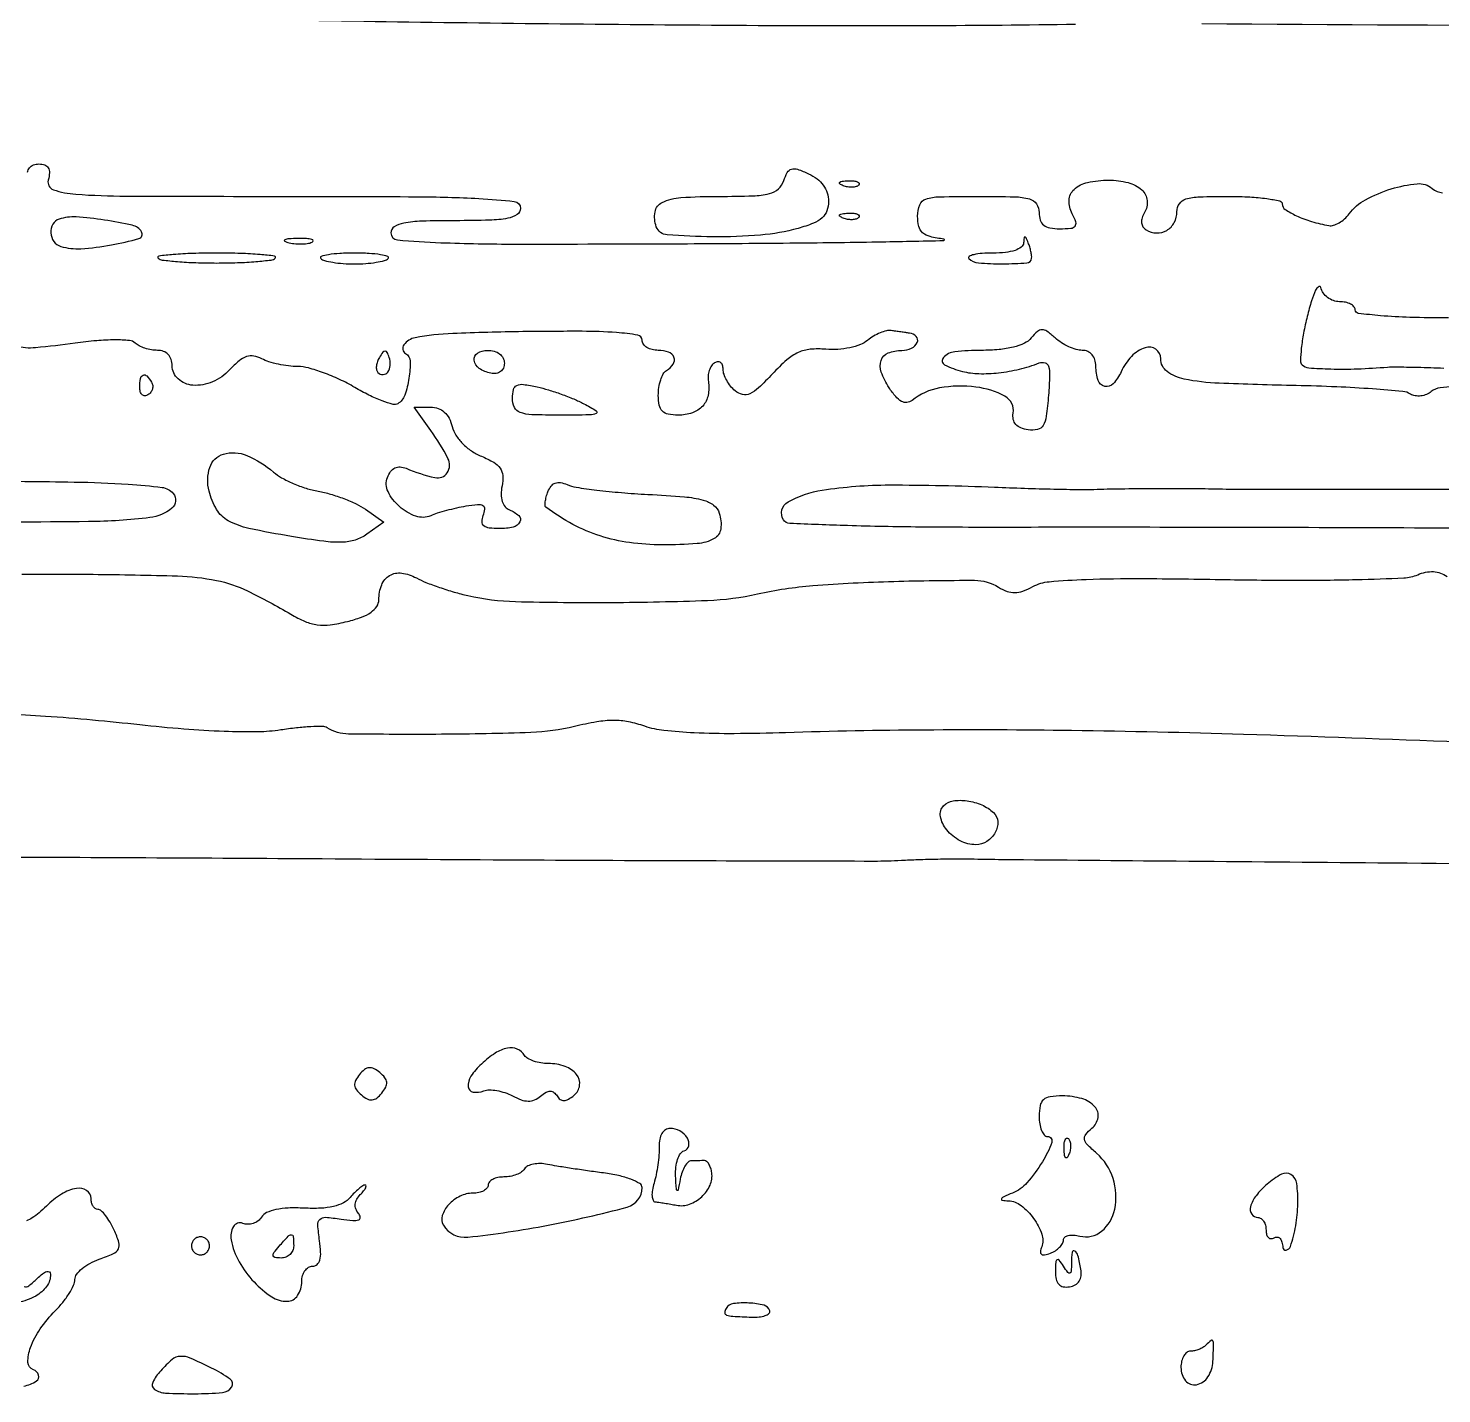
# Model space of a CAD drawing. Extents: x 0 to 5034, y 0 to 2560.
# Drawn here: x 2786.2 to 2960.7, y 191.3 to 359.7 of the extents above; entities that cross this region are included whole.
import ezdxf

# ---------------------------------------------------------------- set-up
doc = ezdxf.new("R2010")
doc.units = 0

msp = doc.modelspace()

# ---------------------------------------------------------------- linework, layer by layer
for points in [[(3202, 358.476746, 0.000434), (3126.647394, 359.060435, 0.00021), (3030.168402, 359.683627, 0.000062), (2931.066388, 360.269997, 0.004911)], [(2982.109487, 297.965612, 0.000421), (2962.579954, 298.05937, 0.00034), (2941.608312, 298.128155, 0.000343), (2922.253707, 298.165197, 0.000886), (2908.280512, 298.157593, -0.002594), (2896.303691, 298.191982, -0.006066), (2887.346995, 298.372838, -0.002161), (2880.224271, 298.63395, -0.249029), (2879.444422, 299.089927, -0.426998), (2880.015887, 301.295285, -0.089378), (2884.233336, 302.74855, -0.038189), (2892.512555, 303.389126, -0.010693), (2905.5, 303.122735, 0.002373), (2909.183989, 302.98582, 0.002489), (2912.810937, 302.886332, 0.002385), (2915.942615, 302.830971, 0.011091), (2917.75, 302.847735, -0.004591), (2921.035024, 302.920919, -0.002242), (2925.225856, 302.957001, -0.002243), (2929.427069, 302.955492, -0.004478), (2932.75, 302.90963, 0.005512), (2936.30805, 302.867883, 0.000026), (2973.397486, 302.843509, 0.000105), (3007.199695, 302.83015, 0.00095)], [(2915.5, 360.207286, -0.004716), (2879.198635, 360.046916, -0.002347), (2833.20754, 360.493493, -0.002253), (2788.819202, 361.332971, -0.007452)], [(2786.157521, 341.975962, -0.131142), (2786.400016, 342.532359, -0.136836), (2786.878155, 342.878793, -0.088991), (2787.553773, 343, -0.080963), (2788.286817, 342.880519, -0.182844), (2788.715833, 342.530143, -0.147983), (2788.858593, 341.921617, -0.048132), (2788.710251, 341, 0.393091), (2789.344115, 339.820996, 0.064915), (2792.11632, 339.262557, 0.016357), (2798.341864, 339.035711, 0.000927), (2817.59362, 339, -0.001406), (2834.216164, 338.953267, -0.011336), (2841.848937, 338.737248, -0.01659), (2846.2284, 338.36788, -0.380255), (2847, 337.5, -0.258593), (2846.586019, 336.753078, -0.093584), (2845.416667, 336.296875, -0.039364), (2843.191484, 336.05863, -0.006994), (2839, 336, 0.006994), (2834.808516, 335.94137, 0.039364), (2832.583333, 335.703125, 0.093584), (2831.413981, 335.246922, 0.258593), (2831, 334.5, 0.389455), (2831.810707, 333.617044, 0.011951), (2837.18166, 333.287043, 0.009365), (2846.389666, 333.114516, 0.00112), (2866.75, 333.160037, 0.001097), (2880.242533, 333.250047, 0.002117), (2891.04375, 333.391539, 0.001432), (2899.241646, 333.557135, 0.929294), (2899.25, 333.723396, -0.029367), (2897.549833, 334.036614, -0.119886), (2896.624832, 334.517635, -0.15463), (2896.152166, 335.295895, -0.059813), (2896, 336.563358, -0.094367), (2896.26613, 337.960884, -0.223702), (2897.019502, 338.668779, -0.073592), (2898.692954, 338.951232, -0.005072), (2903.5, 339, -0.005909), (2907.968394, 338.947194, -0.059311), (2909.8125, 338.683333, -0.180365), (2910.669697, 338.074609, -0.150217), (2911, 337, 0.076112), (2911.143718, 336.061345, 0.15088), (2911.566898, 335.447224, 0.124032), (2912.330262, 335.105291, 0.043609), (2913.535184, 335, 0.022222), (2914.907885, 335.06104, 0.19873), (2915.431878, 335.334651, 0.264913), (2915.524088, 335.843414, 0.03821), (2915.081988, 336.846804, -0.132712), (2914.694816, 338.519088, -0.199743), (2915.311324, 339.860992, -0.134599), (2916.978538, 340.72524, -0.052712), (2919.577555, 341, -0.062207), (2921.977211, 340.700288, -0.122649), (2923.659573, 339.797334, -0.183008), (2924.331275, 338.481904, -0.16746), (2923.995584, 336.992855, 0.06117), (2923.697744, 336.345798, 0.10306), (2923.636061, 335.75371, 0.121563), (2923.814964, 335.253583, 0.108359), (2924.212103, 334.868913, 0.131041), (2925.494317, 334.482124, 0.142463), (2926.753792, 334.804582, 0.138741), (2927.666963, 335.762649, 0.122022), (2928, 337.106989, -0.151596), (2928.307499, 338.097884, -0.173098), (2929.108421, 338.677192, -0.063198), (2930.782477, 338.942486, -0.007735), (2934.5, 339, -0.013478), (2936.991955, 338.932815, -0.022153), (2939.090625, 338.726045, -0.018015), (2940.703934, 338.434918, -0.352679), (2941, 338.067388, 0.250815), (2941.363822, 337.387734, 0.038424), (2942.748376, 336.611447, 0.036484), (2944.623967, 335.902779, 0.028057), (2946.754781, 335.39887, 0.119039), (2947.325776, 335.433654, 0.056267), (2948.006753, 335.729806, 0.051176), (2948.685378, 336.219319, 0.050306), (2949.254781, 336.83904, -0.107628), (2951.26652, 338.581469, -0.050532), (2954.45477, 339.923346, -0.050326), (2957.647135, 340.559949, -0.199846), (2959.518403, 339.984727, 0.145094), (2960.793527, 339.438764, 0.013352)], [(2961.5, 324, -0.00681), (2956.755364, 324.064625, -0.014876), (2953.125, 324.271739, -0.010078), (2950.382029, 324.566068, -0.377473), (2950, 325, 0.185265), (2949.853517, 325.381765, 0.090065), (2949.434039, 325.70625, 0.069914), (2948.810592, 325.926193, 0.04993), (2948.073324, 326, -0.085625), (2947.309005, 326.131857, -0.077257), (2946.602471, 326.514063, -0.07927), (2946.060399, 327.08154, -0.098627), (2945.771708, 327.75, 0.527327), (2945.499352, 327.861698, 0.13748), (2945.121779, 327.427894, 0.036907), (2944.616034, 326.120788, 0.013268), (2944.085694, 324.196023, 0.013875), (2943.632211, 322.11521, 0.020044), (2943.356939, 320.252898, 0.016269), (2943.244388, 318.73741, 0.209746), (2943.445909, 318.220758, 0.179987), (2944.276074, 317.840792, 0.011569), (2946.980796, 317.705603, 0.015747), (2950.28509, 317.721089, 0.011045), (2954, 317.937792, -0.024239), (2954.986966, 317.969276, -0.001772), (2957.703125, 317.914608, -0.002469), (2960.943518, 317.821887, -0.001868)], [(2963.719878, 315.667752, 0.011391), (2960.49883, 315.383269, 0.146498), (2959.398402, 314.915681, -0.07616), (2958.802984, 314.558204, -0.067399), (2958.102333, 314.376251, -0.070145), (2957.40693, 314.390562, -0.098551), (2956.826938, 314.606958, 0.115924), (2955.87133, 314.926564, 0.004547), (2952.158697, 315.234848, 0.007856), (2947.724412, 315.492509, 0.005447), (2942.705357, 315.650346, -0.004845), (2933.21807, 315.937266, -0.039134), (2928.894531, 316.450488, -0.113255), (2926.784044, 317.397858, -0.235019), (2926, 318.973768, 0.244347), (2925.397964, 320.132144, 0.237212), (2924.090653, 320.324884, 0.123055), (2922.399328, 319.254314, 0.083714), (2921.117645, 317.358858, -0.077947), (2920.142621, 315.880689, -0.269511), (2919.090666, 315.548817, -0.266679), (2918.272704, 316.298908, -0.077009), (2918, 318.059017, 0.076154), (2917.880768, 318.837314, 0.102062), (2917.534741, 319.459653, 0.111169), (2916.997348, 319.858514, 0.104648), (2916.328741, 320, -0.071153), (2915.56724, 320.108918, -0.035607), (2914.65334, 320.448036, -0.034457), (2913.740181, 320.941444, -0.042848), (2912.972123, 321.525228, 0.024584), (2911.966959, 322.348769, 0.160673), (2911.35553, 322.550457, 0.186416), (2910.794153, 322.333622, 0.035232), (2910.020938, 321.525228, -0.110751), (2909.17232, 320.870046, -0.048417), (2907.824357, 320.393056, -0.038761), (2906.050399, 320.096085, -0.0221), (2903.877555, 320, 0.026933), (2900.592977, 319.822941, 0.184512), (2899.176578, 319.098769, 0.493631), (2899.339364, 318.22325, 0.056054), (2901.536791, 317.40141, 0.055697), (2903.563303, 317.126929, 0.033263), (2905.996141, 317.231985, 0.031633), (2908.564151, 317.680481, 0.033368), (2911.00834, 318.444224, -0.166624), (2911.728461, 318.47258, -0.255402), (2912.157308, 318.038926, -0.079477), (2912.296018, 316.899026, -0.010459), (2912.15321, 314.458481, -0.012934), (2911.879374, 311.865919, -0.10049), (2911.485484, 310.721221, -0.211184), (2910.804154, 310.231898, -0.087266), (2909.64487, 310.194226, -0.059785), (2908.73371, 310.437624, -0.115395), (2908.118433, 310.86787, -0.132692), (2907.809726, 311.48023, -0.092691), (2907.795544, 312.257435, 0.32112), (2906.783602, 314.326742, 0.092802), (2903.195081, 315.474092, 0.074937), (2898.71798, 315.361189, 0.126288), (2895.316902, 313.817606, -0.148971), (2894.685474, 313.564284, -0.149023), (2894.020171, 313.706162, -0.090369), (2893.295596, 314.299593, -0.031082), (2892.480706, 315.389103, -0.057275), (2891.512503, 317.316018, -0.171912), (2891.496981, 318.767236, -0.219755), (2892.367201, 319.678374, -0.09421), (2894.059017, 320, 0.107506), (2895.252023, 320.25951, 0.183404), (2895.959827, 320.975513, 0.30344), (2895.832777, 321.705338, 0.172909), (2895, 322.125, -0.002359), (2894.527972, 322.186267, -0.001152), (2893.926562, 322.268625, -0.001143), (2893.30154, 322.357143, -0.001656), (2892.75, 322.438406, 0.096425), (2892.152702, 322.412911, 0.039361), (2891.376352, 322.161147, 0.037072), (2890.560756, 321.750557, 0.038969), (2889.82907, 321.229976, -0.084242), (2888.938979, 320.710604, -0.037532), (2887.632002, 320.327567, -0.035544), (2886.144491, 320.119458, -0.038491), (2884.682099, 320.132618, 0.043962), (2882.756493, 320.12891, 0.085585), (2881.27607, 319.734216, 0.072562), (2879.860821, 318.814709, 0.024603), (2878.094247, 317.100892, -0.015059), (2876.375334, 315.368444, -0.083276), (2875.290091, 314.637034, -0.166931), (2874.402544, 314.551519, -0.114995), (2873.491218, 315.007288, -0.050326), (2872.920623, 315.586962, -0.042088), (2872.438045, 316.303337, -0.043914), (2872.1076, 317.041479, -0.083479), (2872, 317.681462, 0.077544), (2871.921837, 318.182421, 0.155194), (2871.692194, 318.505806, 0.185783), (2871.350879, 318.603215, 0.116573), (2870.95215, 318.470427, 0.109634), (2870.571418, 318.099786, 0.064244), (2870.292268, 317.525015, 0.059521), (2870.150933, 316.844951, 0.062282), (2870.177192, 316.16141, -0.090785), (2870.146045, 314.45728, -0.133856), (2869.478084, 313.127456, -0.129162), (2868.20568, 312.289659, -0.081525), (2866.440983, 312, -0.04789), (2865.220503, 312.117166, -0.149597), (2864.5, 312.5, -0.149597), (2864.117166, 313.220503, -0.04789), (2864, 314.440983, -0.037634), (2864.073842, 315.42066, -0.041396), (2864.29375, 316.346475, -0.045439), (2864.615492, 317.093337, -0.130646), (2865, 317.5, 0.106542), (2865.835804, 318.303763, 0.248207), (2865.925046, 319.141919, 0.21455), (2865.264012, 319.77983, 0.086441), (2864, 320, -0.060615), (2863.235199, 320.093058, -0.079281), (2862.587534, 320.367188, -0.09729), (2862.153921, 320.773247, -0.157361), (2862.000115, 321.25, 0.367208), (2861.464263, 321.881365, 0.022913), (2858.842727, 322.190513, 0.017389), (2854.593916, 322.3469, 0.003795), (2847.268805, 322.306068, 0.006614), (2838.632996, 322.078102, 0.036116), (2833.992105, 321.556987, 0.189917), (2832.60597, 320.689142, 0.438582), (2832.813104, 319.615508, -0.251987), (2833.361866, 318.664864, -0.045941), (2833.231522, 316.564889, -0.046684), (2832.700974, 314.461742, -0.170837), (2831.850695, 313.407725, -0.209712), (2831.261106, 313.324554, -0.022364), (2829.915693, 313.767444, -0.024538), (2828.293097, 314.476146, -0.017308), (2826.542028, 315.422502, 0.023138), (2824.664548, 316.409077, 0.021603), (2822.661006, 317.24286, 0.022157), (2820.818142, 317.826783, 0.06573), (2819.506189, 318, -0.030746), (2818.364804, 318.070252, -0.022645), (2817.115679, 318.282392, -0.02304), (2815.948653, 318.59232, -0.04647), (2815.072248, 318.961334, 0.081353), (2814.08879, 319.297147, 0.124464), (2813.195235, 319.224652, 0.091959), (2812.256791, 318.697246, 0.030308), (2811.100655, 317.607143, -0.101602), (2808.975038, 316.108501, -0.121394), (2806.56566, 315.694953, -0.165926), (2804.737187, 316.469049, -0.213525), (2804, 318.116577, 0.081111), (2803.874176, 318.8871, 0.110197), (2803.511073, 319.488413, 0.113296), (2802.935739, 319.867341, 0.089433), (2802.2, 320, -0.043398), (2801.441127, 320.065991, -0.035397), (2800.649687, 320.263236, -0.036673), (2799.942995, 320.552343, -0.073779), (2799.45, 320.896123, 0.170583), (2798.725161, 321.218348, 0.020702), (2796.956814, 321.287344, 0.021454), (2794.689337, 321.184555, 0.012967), (2792.017665, 320.87829, -0.012523), (2787.153038, 320.316264, -0.080481), (2784.69068, 320.490489, -0.154172)], [(2779.733911, 303.883992, -0.002303), (2791.904181, 303.754453, -0.012089), (2798.588273, 303.490787, -0.015855), (2802.752958, 303.092642, -0.190002), (2804.14153, 302.329467, -0.416884), (2803.964342, 300.51284, -0.141673), (2801.252878, 299.359599, -0.027716), (2793.697148, 298.865866, -0.002527), (2774.83398, 298.775662, 0.002766)], [(2779.020645, 257.489684, -0.000998), (2822.5, 257.279414, 0.000401), (2848.502266, 257.122588, 0.000606), (2871.140625, 257.031613, 0.000226), (2890.629246, 256.985699, 0.014742), (2894, 257.078683, -0.006174), (2896.048589, 257.170341, -0.003631), (2898.5, 257.231892, -0.003631), (2900.951447, 257.25783, -0.006188), (2903, 257.239276, 0.003073), (2906.399838, 257.187299, 0.000039), (2927.915625, 256.992294, 0.000114), (2952.813971, 256.774271, 0.000075), (2981.5, 256.533941, -0.000519), (3013.635596, 256.236144, -0.000389), (3049.0375, 255.843768, -0.000393), (3082.373459, 255.422164, -0.000899), (3107.5, 255.039431, 0.001389), (3134.596077, 254.653211, 0.000418), (3175.803125, 254.214768, 0.000419)], [(2785.460476, 292.380999, -0.003396), (2794.234629, 292.364253, -0.005364), (2804.661163, 292.161642, -0.042195), (2809.467373, 291.608919, -0.06355), (2813.311105, 290.310492, -0.020286), (2818.637671, 287.446989, 0.032775), (2820.420676, 286.545084, 0.068807), (2821.916281, 286.138594, 0.065414), (2823.514098, 286.142843, 0.027208), (2825.637671, 286.546194, 0.027321), (2827.351015, 287.070069, 0.062905), (2828.546125, 287.687717, 0.092208), (2829.257647, 288.400878, 0.149492), (2829.511606, 289.211606, -0.090404), (2829.863386, 291.069812, -0.170262), (2830.840644, 292.219036, -0.168775), (2832.328752, 292.512028, -0.088583), (2834.142641, 291.917556, 0.028909), (2835.325187, 291.367171, 0.011928), (2836.982526, 290.754769, 0.011755), (2838.795835, 290.180741, 0.014817), (2840.5, 289.739345, 0.049872), (2846.375382, 289.006161, 0.007546), (2858.234474, 288.894745, 0.007781), (2870.090888, 289.146843, 0.045942), (2876.245657, 289.943, -0.035776), (2883.079526, 290.968439, -0.012384), (2893.047135, 291.493752, -0.007357), (2903.026572, 291.625211, -0.140082), (2905.992283, 290.772746, 0.052005), (2907.033601, 290.264159, 0.092322), (2907.972283, 290.106609, 0.083014), (2908.97213, 290.292147, 0.035582), (2910.216111, 290.848067, -0.101137), (2912.242564, 291.452365, -0.012888), (2916.807448, 291.737797, -0.010553), (2923.560067, 291.842923, -0.003021), (2934.027823, 291.721689, 0.00392), (2942.822788, 291.635639, 0.006784), (2950.133593, 291.720618, 0.004467), (2956.011663, 291.921277, 0.092982), (2957.720386, 292.318637, -0.112715), (2959.667852, 292.69203, -0.154441), (2961.338539, 292.098206, -0.121096)], [(2963, 271.661928, 0.002131), (2936.200956, 272.605356, 0.004258), (2915.000623, 273.080541, 0.005171), (2896.870272, 273.144919, 0.006088), (2879.70401, 272.819268, -0.006186), (2873.35822, 272.700131, -0.013024), (2868.431436, 272.796939, -0.015889), (2864.701079, 273.0865, -0.055528), (2862.349559, 273.6128, 0.034477), (2860.322438, 274.156834, 0.049196), (2858.468819, 274.333384, 0.041613), (2856.398075, 274.153751, 0.017268), (2853.645549, 273.583619, -0.050978), (2848.277977, 272.844137, -0.007425), (2837.251667, 272.6215, -0.004151), (2825.76522, 272.65553, -0.136414), (2823.128322, 273.420693, 0.137893), (2822.565695, 273.582184, 0.01285), (2821.10807, 273.552678, 0.01575), (2819.341718, 273.415624, 0.011732), (2817.403687, 273.157524, -0.036459), (2814.613072, 272.92544, -0.011458), (2810.420468, 272.979216, -0.010648), (2805.434406, 273.263905, -0.00816), (2800, 273.779807, 0.010136), (2788.353626, 274.838992, 0.017078), (2778.549948, 275.194741, 0.013096)], [(2785.684444, 192.200535, 0.098964), (2787.264394, 192.826475, 0.341535), (2787.522031, 193.559288, 0.23649), (2786.873535, 194.208822, -0.320216), (2786.205714, 195.126205, -0.091551), (2786.526656, 196.96125, -0.062212), (2787.726322, 199.265583, -0.045314), (2789.577586, 201.486677, 0.027161), (2790.504723, 202.52041, 0.029385), (2791.288416, 203.622748, 0.030685), (2791.840749, 204.638794, 0.109579), (2792, 205.35672, -0.163747), (2792.211907, 205.986429, -0.05714), (2792.881824, 206.686514, -0.049302), (2793.853177, 207.343573, -0.040217), (2795.001953, 207.850836, 0.021052), (2796.750915, 208.544382, 0.171282), (2797.366104, 209.127798, 0.198044), (2797.431028, 209.921665, 0.029534), (2796.841438, 211.448661, 0.025415), (2796.334878, 212.425616, 0.034053), (2795.773846, 213.250544, 0.036241), (2795.237043, 213.841078, 0.192468), (2794.839485, 214, -0.156294), (2794.519309, 214.10259, -0.097488), (2794.246599, 214.391667, -0.079639), (2794.06252, 214.823475, -0.061082), (2794, 215.333333, 0.256955), (2793.451791, 216.329641, 0.185446), (2792.182822, 216.584254, 0.098676), (2790.34978, 215.882914, 0.055873), (2788.484848, 214.393939, -0.021784), (2787.575821, 213.560849, -0.034992), (2786.725504, 212.943056, -0.039151), (2786.028305, 212.579998, -0.305843)], [(2785.744549, 204.494778, 0.270325), (2786.314633, 204.573515, 0.03004), (2787.337354, 205.480211, -0.030671), (2787.992002, 206.059119, -0.090181), (2788.522592, 206.337293, -0.231794), (2788.850121, 206.28694, -0.245436), (2789, 206, -0.158382), (2788.512478, 204.499541, -0.110178), (2787.166504, 203.311831, -0.077451), (2784.980728, 202.516555, -0.038818)]]:
    msp.add_lwpolyline(points, format="xyb")
for points in [[(2885, 338.386489, -0.083954), (2884.800879, 337.208948, -0.127951), (2884.227485, 336.35173, -0.088566), (2883.134584, 335.681583, -0.02563), (2881.25, 335.052581, -0.04679), (2876.619977, 334.222602, -0.023792), (2870.703533, 334.007794, -0.015399), (2865.089449, 334.24417, -0.294476), (2863.754296, 335.25, -0.132761), (2863.591982, 337.081026, -0.240788), (2864.477642, 338.250555, -0.097495), (2866.790033, 338.855058, -0.015331), (2871.515946, 339, 0.007547), (2875.686097, 339.062947, 0.052625), (2877.702951, 339.337586, 0.122881), (2878.820455, 339.926531, 0.134273), (2879.485541, 340.954445, -0.049942), (2879.918421, 341.95828, -0.201858), (2880.431786, 342.36125, -0.150157), (2881.184017, 342.337963, -0.024628), (2882.552929, 341.79393, -0.057152), (2883.588574, 341.170731, -0.073156), (2884.361553, 340.371752, -0.078104), (2884.836455, 339.429654, -0.077913)], [(2888.729167, 340.395833, -0.126455), (2888.402231, 340.202593, -0.060344), (2887.916927, 340.123424, -0.05415), (2887.359369, 340.160852, -0.051402), (2886.8125, 340.316886, -0.054073), (2886.395823, 340.538436, -0.470617), (2886.37858, 340.720685, -0.168741), (2886.670344, 340.862007, -0.018894), (2887.416667, 340.921053, -0.028489), (2888.112848, 340.910055, -0.077125), (2888.592839, 340.799335, -0.208169), (2888.77538, 340.614691, -0.296942)], [(2888.729167, 336.395833, -0.126455), (2888.402231, 336.202593, -0.060344), (2887.916927, 336.123424, -0.05415), (2887.359369, 336.160852, -0.051402), (2886.8125, 336.316886, -0.054073), (2886.395823, 336.538436, -0.470617), (2886.37858, 336.720685, -0.168741), (2886.670344, 336.862007, -0.018894), (2887.416667, 336.921053, -0.028489), (2888.112848, 336.910055, -0.077125), (2888.592839, 336.799335, -0.208169), (2888.77538, 336.614691, -0.296942)], [(2790.061642, 336.187214, 0.182799), (2789.285889, 335.555576, 0.146524), (2789.033447, 334.500546, 0.14058), (2789.400439, 333.447862, 0.166816), (2790.25, 332.834364, 0.090141), (2792.747713, 332.545744, 0.028319), (2796.49785, 333.003168, 0.024233), (2799.902628, 333.787655, 0.503329), (2800.22223, 334.628404, 0.196595), (2799.088075, 335.426519, 0.018187), (2795.648181, 336.08309, 0.022644), (2792.142996, 336.459409, 0.09615)], [(2818.269032, 333.307009, 0.037336), (2819.036634, 333.167106, 0.029507), (2819.880008, 333.127736, 0.030339), (2820.671085, 333.185595, 0.06278), (2821.269032, 333.344063, 0.31318), (2821.386009, 333.52287, 0.333666), (2821.257153, 333.684921, 0.052471), (2820.580113, 333.787295, 0.014395), (2819.5, 333.805051, 0.012823), (2818.431793, 333.764444, 0.080377), (2817.900903, 333.643467, 0.597527), (2817.883358, 333.48334, 0.087174)], [(2909.078947, 333.25, -0.22394), (2908.796921, 332.738245, -0.076247), (2908.022389, 332.34061, -0.053273), (2906.844645, 332.082609, -0.02731), (2905.333333, 332, 0.017127), (2903.971272, 331.953329, 0.037559), (2902.939583, 331.804167, 0.072492), (2902.368738, 331.58708, 0.497962), (2902.333333, 331.333333, 0.178977), (2903.508782, 330.792549, 0.020057), (2906.499343, 330.682206, 0.016729), (2909.486636, 330.791841, 0.362946), (2910.075, 331.358333, 0.060488), (2910.070528, 331.707244, 0.020652), (2909.982253, 332.206667, 0.020185), (2909.838311, 332.755243, 0.02195), (2909.653947, 333.275, 0.010802), (2909.387111, 333.895099, 0.305583), (2909.245182, 333.982056, 0.368729), (2909.134908, 333.87933, 0.012807)], [(2802.277778, 331.388889, 0.168707), (2802.778224, 331.146447, 0.008113), (2804.651389, 330.957292, 0.012495), (2806.922636, 330.822161, 0.00861), (2809.5, 330.777778, 0.00861), (2812.077364, 330.822161, 0.012495), (2814.348611, 330.957292, 0.008113), (2816.221776, 331.146447, 0.168707), (2816.722222, 331.388889, 0.623132), (2816.639622, 331.63074, 0.01069), (2814.852778, 331.820486, 0.013773), (2812.462689, 331.956556, 0.007331), (2809.5, 332, 0.007331), (2806.537311, 331.956556, 0.013773), (2804.147222, 331.820486, 0.01069), (2802.360378, 331.63074, 0.623132)], [(2822.333333, 331.333333, 0.136573), (2822.79315, 331.073752, 0.020956), (2823.832292, 330.8625, 0.0221), (2825.111044, 330.715488, 0.017569), (2826.5, 330.666667, 0.017569), (2827.888956, 330.715488, 0.0221), (2829.167708, 330.8625, 0.020956), (2830.20685, 331.073752, 0.136573), (2830.666667, 331.333333, 0.560104), (2830.604883, 331.590546, 0.038836), (2829.717708, 331.804167, 0.02669), (2828.309101, 331.953026, 0.012981), (2826.5, 332, 0.012981), (2824.690899, 331.953026, 0.02669), (2823.282292, 331.804167, 0.038836), (2822.395117, 331.590546, 0.560104)], [(2829.582949, 319.134215, 0.052326), (2829.327923, 318.604943, 0.061761), (2829.20609, 318.06291, 0.07231), (2829.228156, 317.59012, 0.149701), (2829.399864, 317.266802, 0.208213), (2830.031223, 317.018401, 0.228122), (2830.610436, 317.323111, 0.143258), (2830.913564, 318.144952, 0.097944), (2830.787251, 319.138246, 0.033951), (2830.536207, 319.749629, 0.286646), (2830.294341, 319.899578, 0.233206), (2830.012891, 319.759582, 0.024362)], [(2845, 318.426676, -0.099154), (2844.878535, 317.820192, -0.133817), (2844.53647, 317.380696, -0.126354), (2844.00171, 317.159635, -0.083236), (2843.332866, 317.176676, -0.100818), (2841.900237, 317.769787, -0.210781), (2841.270086, 318.770795, -0.297834), (2841.672718, 319.642779, -0.14074), (2842.916667, 320, -0.066422), (2843.751548, 319.888599, -0.09567), (2844.41896, 319.561201, -0.111791), (2844.84677, 319.054646, -0.12024)], [(2801.457295, 316.069098, -0.108373), (2801.598899, 315.665803, -0.099685), (2801.565079, 315.22714, -0.095498), (2801.360589, 314.820631, -0.090427), (2801.016312, 314.510081, -0.136093), (2800.63036, 314.397824, -0.190788), (2800.298542, 314.524436, -0.140899), (2800.074611, 314.890269, -0.067432), (2800, 315.440983, -0.039415), (2800.085158, 316.519563, -0.25701), (2800.407182, 316.933879, -0.315493), (2800.86686, 316.838655, -0.050477)], [(2854.81736, 313.411911, -0.01794), (2856.35122, 312.540289, -0.599171), (2856.330625, 312.205552, -0.105059), (2855.543017, 312.029113, -0.00249), (2851.75, 312.006161, -0.008828), (2848.391593, 312.06186, -0.078114), (2846.940546, 312.341151, -0.197449), (2846.252223, 312.964552, -0.111703), (2846, 314.079455, -0.057326), (2846.125657, 315.171836, -0.232038), (2846.537774, 315.676222, -0.14335), (2847.348029, 315.794514, -0.019106), (2849.06736, 315.485205, -0.020152), (2850.436589, 315.126084, -0.012316), (2852.021709, 314.598271, -0.012339), (2853.568588, 313.996979, -0.021368)], [(2838.567952, 310.585282, 0.080299), (2839.021014, 309.531826, 0.05302), (2839.843619, 308.498526, 0.049839), (2840.931244, 307.595546, 0.050195), (2842.173537, 306.928119, -0.031728), (2843.692172, 306.18301, -0.111888), (2844.488359, 305.452482, -0.139174), (2844.797773, 304.546065, -0.06039), (2844.710139, 303.26402, 0.047047), (2844.611668, 302.229055, 0.075427), (2844.743753, 301.35353, 0.094981), (2845.091243, 300.701579, 0.132085), (2845.623605, 300.314195, -0.092443), (2846.772766, 299.608422, -0.343754), (2846.909864, 298.826028, -0.216887), (2846.086469, 298.19368, -0.056999), (2844.393011, 298, -0.028541), (2843.124834, 298.072448, -0.143077), (2842.476117, 298.345465, -0.233486), (2842.25021, 298.838743, -0.084479), (2842.405906, 299.615392, 0.072311), (2842.584972, 300.408564, 0.298155), (2842.359588, 300.819308, 0.147314), (2841.706386, 300.949601, 0.018565), (2840.262895, 300.756821, 0.012464), (2839.08891, 300.525168, 0.010195), (2837.84595, 300.220815, 0.010333), (2836.713746, 299.893782, 0.026537), (2835.914808, 299.597683, -0.189516), (2834.076543, 299.536275, -0.095754), (2832.04768, 300.730809, -0.098176), (2830.646567, 302.566155, -0.208627), (2830.567853, 304.316228, -0.067588), (2830.969611, 305.049237, -0.120699), (2831.494915, 305.486523, -0.129093), (2832.136567, 305.61473, -0.083413), (2832.879042, 305.444017, 0.039807), (2836.437443, 304.292914, 0.315729), (2837.958724, 304.897633, 0.272884), (2838.043623, 306.665108, 0.033507), (2835.931906, 310.09563), (2833.863812, 313), (2835.912854, 313, -0.0865), (2836.829674, 312.840195, -0.098537), (2837.592257, 312.381441, -0.089048), (2838.175621, 311.622209, -0.057969)], [(2816.5, 304.985515, 0.052631), (2817.517677, 304.273672, 0.025279), (2818.950747, 303.573157, 0.024736), (2820.53466, 302.986614, 0.032319), (2822.034456, 302.618672, -0.027504), (2823.555, 302.261116, -0.019975), (2825.202272, 301.704435, -0.020279), (2826.727451, 301.048083, -0.041041), (2827.855231, 300.388846), (2830.14155, 298.787447), (2828.03206, 297.309902, -0.074772), (2826.599902, 296.597222, -0.070752), (2824.993775, 296.319514, -0.040324), (2822.703617, 296.435634, -0.008353), (2818.711285, 297.030726, -0.011681), (2813.476166, 298.026879, -0.073371), (2810.934568, 298.977382, -0.132488), (2809.495352, 300.366803, -0.073546), (2808.555054, 302.636671, -0.13952), (2808.646676, 305.558752, -0.248629), (2810.321595, 307.198627, -0.173982), (2813.224014, 307.032825, -0.078652)], [(2862.714722, 302.227907, -0.007221), (2867.235399, 301.925616, -0.04407), (2869.540983, 301.531522, -0.098496), (2870.826638, 300.904543, -0.154555), (2871.529269, 299.907781, -0.109205), (2871.703472, 297.972741, -0.238303), (2870.889833, 296.772263, -0.109749), (2868.796086, 296.150542, -0.017508), (2864.498143, 296, -0.033713), (2860.443555, 296.273696, -0.044363), (2856.829908, 297.094952, -0.04499), (2853.45748, 298.528979, -0.036195), (2850.126461, 300.637541, -0.234189), (2850.020052, 300.844956, -0.036894), (2850.04829, 301.316381, -0.034418), (2850.170034, 301.909671, -0.023806), (2850.384891, 302.560626, -0.074052), (2850.773998, 303.249384, -0.140047), (2851.285007, 303.62231, -0.131628), (2851.939462, 303.681634, -0.061875), (2852.758429, 303.432828, 0.066619), (2853.867931, 303.107176, 0.008004), (2856.401488, 302.759327, 0.009414), (2859.441726, 302.449346, 0.007614)], [(2905.382783, 262.954823, -0.195976), (2905.897812, 261.846398, -0.139618), (2905.582762, 260.497932, -0.123834), (2904.554462, 259.401567, -0.14373), (2903.186372, 259, -0.122628), (2901.255134, 259.480881, -0.098671), (2899.592499, 260.838588, -0.123849), (2898.812301, 262.483579, -0.250507), (2899.216622, 263.816622, -0.159295), (2900.381885, 264.407748, -0.073228), (2902.103712, 264.420372, -0.067606), (2903.92167, 263.909654, -0.085181)], [(2842.166388, 231.940387, 0.057515), (2840.877703, 230.428506, 0.170976), (2840.542708, 229.128983, 0.344898), (2841.145742, 228.482492, 0.131329), (2842.453884, 228.620677, -0.094083), (2843.13882, 228.744462, -0.040785), (2844.064686, 228.660587, -0.038469), (2845.063479, 228.406863, -0.041456), (2845.985782, 228.007609, 0.036419), (2847.074056, 227.523453, 0.08461), (2847.950355, 227.366735, 0.102653), (2848.720787, 227.520054, 0.073054), (2849.474895, 227.979164, -0.041648), (2850.143565, 228.44599, -0.129705), (2850.668905, 228.590398, -0.171436), (2851.107565, 228.440497, -0.087313), (2851.5, 228, 0.095436), (2851.896182, 227.569467, 0.170792), (2852.350409, 227.429799, 0.123768), (2852.901056, 227.591898, 0.040058), (2853.601359, 228.08412, 0.187555), (2854.288732, 229.320893, 0.206926), (2853.923087, 230.633761, 0.13866), (2852.489301, 231.647682, 0.085194), (2850.436572, 232, -0.039551), (2849.503768, 232.073901, -0.04255), (2848.617557, 232.29375, -0.046682), (2847.899452, 232.61574, -0.126268), (2847.5, 233, 0.156909), (2846.587489, 233.777914, 0.148777), (2845.37115, 233.899063, 0.097151), (2843.873246, 233.283681, 0.041655)], [(2827.120348, 230.64501, 0.052816), (2826.635449, 229.91638, 0.144578), (2826.517128, 229.315711, 0.144578), (2826.744118, 228.747136, 0.052816), (2827.35499, 228.120348, 0.052816), (2828.08362, 227.635449, 0.144578), (2828.684289, 227.517128, 0.144578), (2829.252864, 227.744118, 0.052816), (2829.879652, 228.35499, 0.052816), (2830.364551, 229.08362, 0.144578), (2830.482872, 229.684289, 0.144578), (2830.255882, 230.252864, 0.052816), (2829.64501, 230.879652, 0.052816), (2828.91638, 231.364551, 0.144578), (2828.315711, 231.482872, 0.144578), (2827.747136, 231.255882, 0.052816)], [(2911, 225.5, 0.03914), (2911.075052, 224.542702, 0.058278), (2911.301294, 223.734375, 0.076632), (2911.633065, 223.183766, 0.222448), (2912.02568, 223, -0.521289), (2912.554258, 222.243285, -0.050838), (2911.393563, 219.858303, -0.040994), (2909.493626, 217.287524, -0.117931), (2907.69764, 216.011793, 0.009275), (2906.630476, 215.55885, 0.167055), (2906.362774, 215.308961, 0.51814), (2906.452052, 215.132052, 0.027485), (2907.193296, 215.063386, -0.157188), (2908.770338, 214.489078, -0.070868), (2910.317509, 212.887856, -0.071831), (2911.334122, 210.950838, -0.178435), (2911.313221, 209.373857, 0.058809), (2911.16135, 208.7764, 0.275637), (2911.295866, 208.463898, 0.212866), (2911.677384, 208.383803, 0.038486), (2912.388659, 208.595648, 0.05079), (2913.004988, 208.907096, 0.055341), (2913.526669, 209.328926, 0.062445), (2913.882634, 209.791834, 0.133486), (2914, 210.22362, -0.223075), (2914.160575, 210.565623, -0.115093), (2914.592667, 210.781694, -0.077246), (2915.244758, 210.834191, -0.045513), (2916.017591, 210.705651, 0.242541), (2918.70661, 211.307288, 0.170277), (2920.324741, 214.022274, 0.1273), (2920.122489, 217.828816, 0.13838), (2918.090158, 220.921806, -0.019564), (2916.94111, 221.999951, -0.148823), (2916.600635, 222.649777, -0.220985), (2916.750454, 223.241859, -0.048853), (2917.506286, 224.005217, 0.17851), (2918.274421, 225.332064, 0.231217), (2917.887082, 226.664156, 0.13975), (2916.276121, 227.664468, 0.069605), (2913.877555, 228, 0.033058), (2912.349251, 227.898844, 0.146821), (2911.537756, 227.532802, 0.168429), (2911.123791, 226.812751, 0.047045)], [(2864.099134, 221.75, -0.027368), (2864.077997, 220.72568, -0.015819), (2863.94636, 219.5, -0.015778), (2863.735836, 218.274881, -0.02544), (2863.471301, 217.25, 0.034503), (2863.263987, 216.382155, 0.058833), (2863.228276, 215.638462, 0.086447), (2863.355589, 215.122717, 0.273601), (2863.633369, 214.923489, -0.013036), (2864.083276, 214.871918, -0.003934), (2864.763858, 214.770404, -0.003939), (2865.525619, 214.64449, -0.004273), (2866.264872, 214.50979, 0.136319), (2867.842177, 214.639716, 0.098389), (2869.355355, 215.565999, 0.099698), (2870.384441, 216.987518, 0.144391), (2870.601027, 218.512621, 0.041697), (2870.463841, 219.100982, 0.057643), (2870.239249, 219.593841, 0.072345), (2869.967094, 219.925497, 0.197293), (2869.687328, 220.027494, -0.003943), (2869.358241, 220.016929, -0.001804), (2868.928583, 220.008076, -0.001786), (2868.476019, 220.002002, -0.002462), (2868.069551, 220, 0.197067), (2867.681695, 219.840956, 0.061974), (2867.285119, 219.339063, 0.051079), (2866.939971, 218.611317, 0.037644), (2866.705733, 217.75, -0.002764), (2866.432328, 216.371593, -0.546647), (2866.32248, 216.329122, -0.223954), (2866.226794, 216.504876, -0.001724), (2866.136182, 218.166667, -0.042083), (2866.170922, 219.216072, -0.05274), (2866.385762, 220.165253, -0.062313), (2866.735308, 220.884384, -0.169635), (2867.177051, 221.225684, 0.263718), (2867.747201, 221.858501, 0.195925), (2867.585457, 222.804761, 0.126227), (2866.669719, 223.681122, 0.128781), (2865.452185, 224, 0.145757), (2864.889636, 223.832449, 0.113086), (2864.444227, 223.37, 0.088376), (2864.168881, 222.649691, 0.055787)], [(2914.683114, 220.8125, -0.054073), (2914.461564, 220.395823, -0.470617), (2914.279315, 220.37858, -0.168741), (2914.137993, 220.670344, -0.018894), (2914.078947, 221.416667, -0.028489), (2914.089945, 222.112848, -0.077125), (2914.200665, 222.592839, -0.208169), (2914.385309, 222.77538, -0.296942), (2914.604167, 222.729167, -0.126455), (2914.797407, 222.402231, -0.060344), (2914.876576, 221.916927, -0.05415), (2914.839148, 221.359369, -0.051402)], [(2847.502268, 219.00367, -0.111112), (2847.125324, 218.618719, -0.050322), (2846.494016, 218.294828, -0.046391), (2845.729463, 218.074352, -0.047045), (2844.940983, 218, 0.049547), (2844.198222, 217.926216, 0.069539), (2843.570164, 217.70625, 0.089706), (2843.147465, 217.381787, 0.186414), (2843, 217, -0.181272), (2842.856918, 216.618307, -0.091278), (2842.448468, 216.29375, -0.071223), (2841.840854, 216.073889, -0.05129), (2841.122445, 216, 0.115111), (2839.529546, 215.628355, 0.092077), (2838.11433, 214.57012, 0.108284), (2837.329993, 213.229536, 0.220266), (2837.472927, 212.043805, 0.289331), (2840.486481, 210.573411, 0.019407), (2850.410618, 212.054478, 0.018985), (2860.162088, 214.285514, 0.339152), (2862, 216.683418, 0.266171), (2861.709113, 217.191135, 0.041572), (2860.626528, 217.710276, 0.036332), (2859.098111, 218.168733, 0.022465), (2857.25, 218.493323, -0.003013), (2855.270913, 218.76206, -0.002825), (2853.252378, 219.060196, -0.002811), (2851.464615, 219.344876, -0.009709), (2850.311285, 219.558266, 0.046258), (2849.428026, 219.655746, 0.053149), (2848.583292, 219.580597, 0.060894), (2847.897853, 219.35606, 0.145774)], [(2939.129077, 217.111948, 0.047692), (2937.773918, 215.689096, 0.099765), (2937.088636, 214.329442, 0.215735), (2937.233671, 213.413122, 0.252378), (2938, 213, -0.153634), (2938.381379, 212.879982, -0.097988), (2938.70625, 212.542039, -0.080552), (2938.925455, 212.037096, -0.062283), (2939, 211.440983, 0.066118), (2939.073267, 210.889346, 0.138808), (2939.29375, 210.521475, 0.191142), (2939.620352, 210.392057, 0.139169), (2940, 210.5, -0.171112), (2940.384751, 210.583872, -0.180527), (2940.726896, 210.405088, -0.117144), (2940.970819, 209.957364, -0.056758), (2941.070285, 209.309017, 0.455594), (2941.480205, 208.97958, 0.271415), (2942.014851, 209.437344, 0.040695), (2942.669299, 211.986452, 0.037002), (2942.929715, 214.690983, 0.039539), (2942.786972, 217.191906, 0.220359), (2942.080582, 218.29437, 0.271349), (2940.907613, 218.338068, 0.055494)], [(2825.968378, 215.461898, -0.103811), (2825.131935, 214.797599, -0.059658), (2823.915539, 214.360272, -0.045898), (2822.307845, 214.143165, -0.023558), (2820.272778, 214.152547, 0.022549), (2818.338799, 214.165364, 0.042439), (2816.790035, 213.973442, 0.055143), (2815.657236, 213.600191, 0.148261), (2815.027769, 213.044931, -0.093478), (2814.600785, 212.577294, -0.080569), (2814.01091, 212.267493, -0.080386), (2813.352063, 212.159554, -0.092353), (2812.725925, 212.274931, 0.365439), (2811.568212, 211.872794, 0.183203), (2811.281931, 210.238091, 0.080269), (2812.263387, 207.542798, 0.063414), (2814.109419, 205.042919, 0.055956), (2816.286576, 203.222943, 0.149948), (2818.203878, 202.657466, 0.251845), (2819.486913, 203.36558, 0.144254), (2820, 205.106989, -0.068347), (2820.09937, 205.830543, -0.084793), (2820.38975, 206.443928, -0.099808), (2820.820844, 206.854082, -0.141318), (2821.326807, 207, 0.182007), (2821.882134, 207.209072, 0.1462), (2822.223816, 207.753689, 0.079101), (2822.330923, 208.705215, 0.024992), (2822.193784, 210.133023, -0.017898), (2821.979199, 212.077074, -0.216888), (2822.232516, 212.764593, -0.219206), (2822.915571, 213.020944, -0.018296), (2824.842731, 212.809774, 0.014523), (2826.309914, 212.637795, 0.099727), (2827.028378, 212.717985, 0.366211), (2827.214751, 213.016078, 0.138219), (2826.999548, 213.500545, -0.084956), (2826.672689, 214.067178, -0.112961), (2826.596575, 214.65511, -0.105643), (2826.78399, 215.246838, -0.067141), (2827.223794, 215.823794, 0.023176), (2827.635895, 216.275979, 0.055535), (2827.884833, 216.654489, 0.1342), (2827.934533, 216.894741, 0.395933), (2827.822445, 217, 0.148699), (2827.522304, 216.908721, 0.025519), (2827.039571, 216.548183, 0.025855), (2826.499447, 216.050805, 0.020541)], [(2806.552786, 210.08541, 0.099038), (2806.401684, 209.679226, 0.097945), (2806.417584, 209.244476, 0.097945), (2806.597789, 208.848514, 0.099038), (2806.91459, 208.552786, 0.099038), (2807.320774, 208.401684, 0.097945), (2807.755524, 208.417584, 0.097945), (2808.151486, 208.597789, 0.099038), (2808.447214, 208.91459, 0.099038), (2808.598316, 209.320774, 0.097945), (2808.582416, 209.755524, 0.097945), (2808.402211, 210.151486, 0.099038), (2808.08541, 210.447214, 0.099038), (2807.679226, 210.598316, 0.097945), (2807.244476, 210.582416, 0.097945), (2806.848514, 210.402211, 0.099038)], [(2819, 209.5, -0.101721), (2818.882332, 208.9276, -0.098537), (2818.547793, 208.440625, -0.097291), (2818.048138, 208.114368, -0.096419), (2817.460573, 208, -0.035838), (2816.687524, 208.055481, -0.325335), (2816.459106, 208.27802, -0.208212), (2816.553366, 208.661216, -0.017756), (2817.210573, 209.461963, -0.007679), (2818.322999, 210.68486, -0.201684), (2818.719977, 210.861798, -0.397768), (2818.955338, 210.648652, -0.019434)], [(2914.984687, 207.416667, -0.011604), (2914.951849, 206.364364, -0.286497), (2914.791673, 206.13638, -0.348008), (2914.547816, 206.203738, -0.014442), (2914, 207, 0.020546), (2913.472702, 207.746755, 0.395487), (2913.215985, 207.788624, 0.235932), (2913.049774, 207.49552, 0.011346), (2913.015313, 206.338484, 0.052144), (2913.109197, 205.374748, 0.136391), (2913.42295, 204.760757, 0.16321), (2913.96582, 204.461568, 0.084215), (2914.75, 204.452074, 0.087267), (2915.461476, 204.695788, 0.123199), (2915.949968, 205.150206, 0.116752), (2916.183156, 205.801317, 0.073225), (2916.154931, 206.61359, 0.016764), (2915.787188, 208.302047, 0.182328), (2915.395833, 208.863583, 0.558526), (2915.078072, 208.72271, 0.031706)], [(2872.367878, 201.786222, 0.128551), (2872.209012, 201.268761, 0.331154), (2872.41636, 200.963984, 0.069297), (2873.180848, 200.812633, 0.004275), (2875.5, 200.7, 0.033462), (2876.440512, 200.725326, 0.060493), (2877.192187, 200.889205, 0.094945), (2877.651489, 201.155131, 0.290834), (2877.75, 201.484527, 0.26794), (2877.052136, 202.163613, 0.048083), (2875.186312, 202.449591, 0.04802), (2873.270156, 202.372963, 0.223957)], [(2931.583333, 197.25, -0.064082), (2931.211141, 196.962682, -0.039128), (2930.710938, 196.720313, -0.038656), (2930.168334, 196.555011, -0.054664), (2929.666667, 196.5, 0.167478), (2929.221587, 196.346616, 0.095027), (2928.842708, 195.9125, 0.075828), (2928.586561, 195.265012, 0.056395), (2928.5, 194.5, 0.171161), (2929.076122, 192.866317, 0.276911), (2930.417835, 192.372838, 0.205837), (2931.836426, 193.330583, 0.132569), (2932.44566, 195.25, 0.00235), (2932.528532, 197.371204, 0.110807), (2932.449273, 197.791562, 0.500878), (2932.233599, 197.843203, 0.022933)], [(2802.589845, 194.099277, 0.069381), (2801.602171, 192.646339, 0.374261), (2801.826563, 191.795164, 0.137907), (2803.201852, 191.335277, 0.013159), (2806.77526, 191.255568, 0.020261), (2810.222122, 191.409162, 0.229959), (2811.361995, 192.087961, 0.40656), (2811.177181, 193.045482, 0.036289), (2808.856872, 194.421515, 0.012761), (2806.239163, 195.644999, 0.116288), (2805.009204, 195.869021, 0.164822), (2804.002606, 195.469213, 0.032623)]]:
    msp.add_lwpolyline(points, format="xyb", close=True)

doc.saveas('drawing.dxf')
